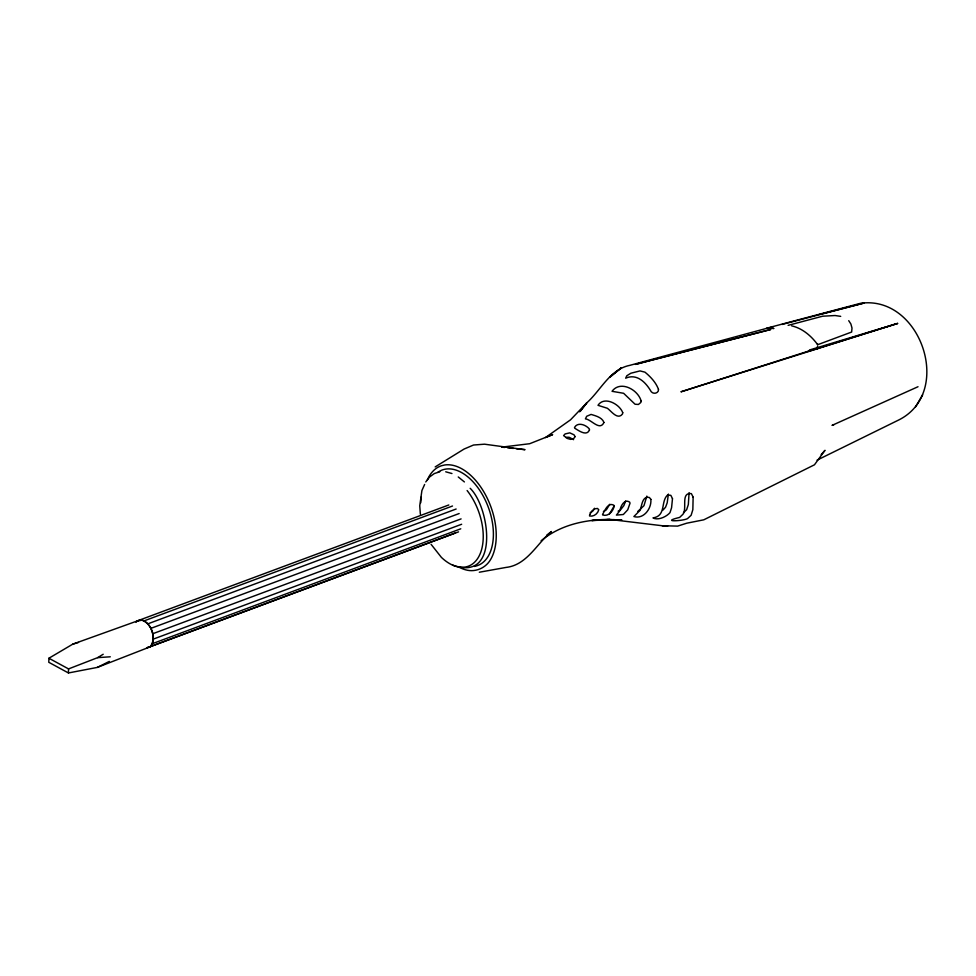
<?xml version="1.0" encoding="UTF-8"?>
<svg xmlns="http://www.w3.org/2000/svg" width="976" height="976" viewBox="0 0 976 976"><rect width="100%" height="100%" fill="white"/><g stroke="black" fill="none" stroke-linecap="round" stroke-linejoin="round"><path stroke-width="1.46" d="M48.91 658.239L48.8 662.301L68.442 672.964L97.368 667.401L150.328 646.759C156.892 637.657 151.414 622.224 140.507 619.809L72.785 644.148L48.91 658.239L68.552 668.914L97.649 657.641L103.2 654.249M68.442 672.964L68.552 668.914M817.376 349.298L817.461 346.285M689.08 492.624L688.336 504.543L686.653 509.679L683.468 512.778M420.741 502.799L421.107 497.211M614.148 506.019C613.294 511.156 608.39 516.841 602.704 514.974L602.546 514.413C604.864 510.79 607.792 502.103 613.709 505.129L614.148 506.019L609.488 513.913M668.401 494.088L667.181 502.872L665.547 507.239L662.863 510.192M147.034 647.808L150.243 646.71C155.001 641.744 153.354 634.058 150.841 628.385A14.579 8.662 69.6 0 0 142.313 620.138L137.311 621.029A14.579 8.662 69.6 0 0 136.054 622.346M646.832 496.125L643.965 505.69L637.804 511.424M817.046 460.147L898.249 420.217C954.113 393.072 920.929 294.715 860.539 303.304L766.428 328.278M625.665 500.956L623.871 505.592L616.417 515.096L623.347 514.498L627.727 509.826L630.032 503.177L629.63 502.079C624.555 498.602 620.748 505.971 620.041 510.021L619.174 510.594A3.087 0.671 -29.9 0 1 618.113 511.18M609.817 504.263L606.377 509.753A3.099 0.72 -30.6 0 1 603.412 511.448M424.633 484.462L421.913 490.538L419.741 505.751L420.375 514.315M594.555 508.264L593.042 510.814A3.099 0.964 -34.3 0 1 590.163 512.668M915.488 406.955L919.026 400.99M919.404 400.319L922.625 394.89M579.646 411.799L586.771 402.868C600.667 390.498 609.89 369.331 629.715 365.378L769.027 327.716M580.525 410.981L586.771 402.868L570.545 419.814L545.474 437.565L552.648 434.613L529.687 443.714L501.749 447.142L504.665 447.459M425.756 481.949L429.611 476.959L434.344 473.543L439.773 471.798M821.158 454.633L825.001 450.314L814.46 464.796L703.781 519.818L686.714 523.209L677.625 526.113L662.204 525.735L609.817 519.427L591.822 520.537L614.307 519.586M808.628 351.238L809.507 350.469M546.67 535.312L551.428 531.505C536.812 543.681 526.906 565.116 506.044 567.422L479.326 572.229M541.119 540.765C560.334 524.795 585.368 519.427 609.817 519.427M435.186 466.906L464.112 449.033L473.531 445.019L484.511 444.19L525.039 449.68L516.304 448.728M109.312 661.411L97.368 667.401M809.092 350.921L680.943 391.815L897.603 323.434L809.812 349.896L808.14 351.445L897.603 323.434M817.193 344.186L817.998 344.504M918.013 386.728L832.516 425.158M137.311 620.907L448.814 504.97M144.204 620.846L452.51 506.007M147.827 623.859L456.146 509.008M150.841 628.385L459.159 513.535M152.781 633.729L461.099 518.89M153.342 639.097L461.66 524.258M152.451 643.66L460.77 528.809M148.462 647.283L455.353 532.969M150.243 646.71L458.549 531.871M817.51 344.772L851.645 332.035L851.999 328.046L850.889 324.008L848.73 320.665M72.785 644.148L78.519 642.44M788.12 325.35L822.597 316.212L835.078 315.529L840.702 316.358M782.057 324.447L864.102 303.036L819.511 314.479M147.827 647.21L150.328 646.759M770.101 327.521L771.272 327.326M97.649 657.641L110.288 656.799M832.028 425.316L833.614 425.121M606.913 519.61L621.785 519.854L618.784 519.744M769.186 328.217L773.919 328.461L768.734 327.887M662.204 525.735L667.682 526.113M507.569 447.777L513.388 448.411M791.67 325.85C802.04 328.241 810.617 335.354 816.924 343.674M445.715 471.798L451.949 473.531M452.559 565.043C499.773 582.794 490.159 507.727 470.164 488.305M573.583 439.664L569.35 437.358A3.099 1.293 -0.7 0 0 565.946 437.577M458.256 476.959L464.405 481.937M431.063 544.291L441.384 557.369A48.324 28.707 69.6 0 0 480.497 552.916A48.324 28.707 69.6 0 0 467.114 490.538M437.785 472.384A50.935 30.256 69.6 0 1 487.927 506.239A50.935 30.256 69.6 0 1 474.116 566.434M459.013 567.166A55.205 32.794 69.6 0 0 465.467 569.777C475.227 572.656 485.67 568.191 490.672 559.407A55.205 32.794 69.6 0 0 487.17 498.065A55.205 32.794 69.6 0 0 444.605 465.003L441.555 465.723A55.205 32.794 69.6 0 0 427.281 480.119M693.131 497.15L692.85 509.655L691.118 515.291L687.616 518.524C683.651 521.086 659.251 522.306 679.638 517.414L682.968 514.254C687.421 508.496 680.418 492.246 691.362 493.612L693.131 497.15M672.488 498.651L671.573 507.764L669.987 512.656C666.352 516.853 657.983 520.696 652.993 517.902C666.413 515.975 660.508 501.432 667.547 495.064L670.841 495.332L672.488 498.651M658.483 389.436L658.288 391.059C656.933 393.755 653.017 393.987 651.187 391.657C645.929 382.482 637.035 373.247 625.665 378.176L626.812 375.748L630.874 373.222L640 370.917L644.953 372.161C650.516 376.712 656.104 382.616 658.483 389.436M650.858 499.37C651.748 508.533 643.66 519.5 633.875 516.56L640.195 510.204C641.879 505.836 642.123 495.686 649.369 497.479L650.858 499.37M641.11 400.904L640.878 402.417L638.426 404.467L635.071 404.235L623.615 393.291L612.025 391.303C620.321 380.067 637.877 389.485 641.11 400.904M622.737 412.689L622.456 414.056C617.503 420.339 611.171 410.92 607.316 408.249L597.995 405.321C604.29 395.646 619.723 404.186 622.737 412.689M603.949 422.486C599.776 431.404 591.261 419.338 585.417 418.875L586.674 416.288L591.066 414.422C595.653 415.825 602.216 417.411 603.949 422.486M589.48 429.989C586.674 436.723 578.487 430.416 574.754 428.232L574.486 427.488C577.731 421.644 585.893 424.841 589.272 428.879L589.48 429.989M575.071 436.614L573.681 438.602L570.533 439.371L567.556 438.529L563.591 435.601L565.116 433.942L569.777 432.856L574.01 434.808L575.071 436.614M589.711 514.584L589.528 515.987C593.603 516.938 597.861 513.791 598.752 509.74L597.495 508.447L594.689 508.85L592.042 510.851L589.711 514.584M613.343 374.235L609.658 377.346L621.517 367.684L613.343 374.235M652.224 359.949L635.486 364.39L770.808 329.461L652.224 359.949"/></g></svg>
